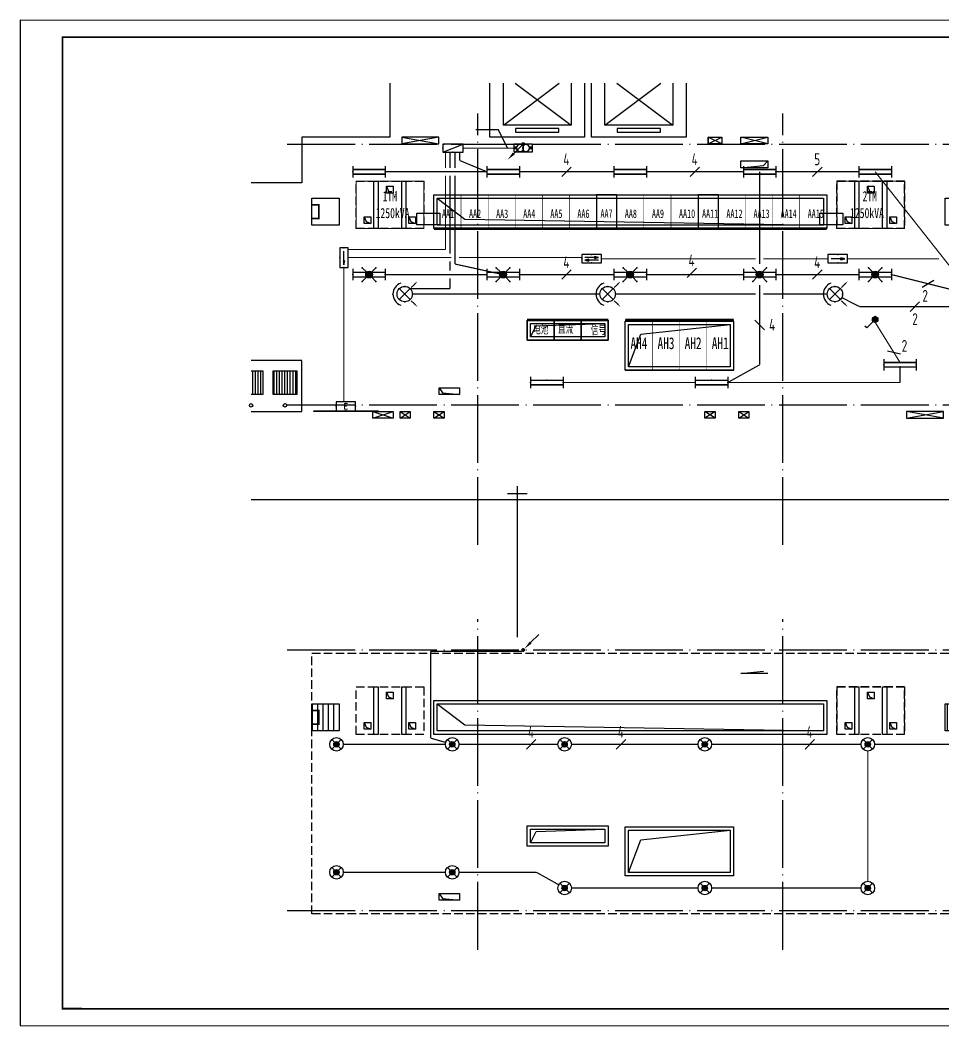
# Model space of a CAD drawing. Extents: x 115799 to 952918, y -190076 to 200966.
# Drawn here: x 433260 to 460537, y 124370 to 154078 of the extents above; entities that cross this region are included whole.
import ezdxf
from ezdxf.enums import TextEntityAlignment as Align

# ---------------------------------------------------------------- set-up
doc = ezdxf.new("R2010")
doc.units = 0
doc.header["$LTSCALE"] = 1000
doc.header["$MEASUREMENT"] = 0
for name, pattern in [('$0$DASH', [0.35, 0.25, -0.1]), ('DASH', [0.35, 0.25, -0.1]), ('DOTE', [2.42, 2, -0.2, 0.02, -0.2])]:
    doc.linetypes.add(name, pattern=pattern)
for name, color, linetype in [('$0$01-标注_符号', 200, 'Continuous'), ('$0$05-填充_天正', 26, 'Continuous'), ('$0$A-TECH_结构', 21, 'Continuous'), ('$1$05-填充_天正', 26, 'Continuous'), ('00-图签', 7, 'Continuous'), ('104-13#14# B1核心筒G$0$A-E_楼梯', 171, 'Continuous'), ('104-13#14# B1核心筒G$0$A-E_电梯', 171, 'Continuous'), ('A-SUR_看线', 231, 'Continuous'), ('A_AXIS-轴线', 1, 'DOTE'), ('CZX', 60, 'Continuous'), ('DIM-照明', 3, 'Continuous'), ('EQUIP-照明', 3, 'Continuous'), ('EQUIP-箱柜', 3, 'Continuous'), ('KANXIAN', 50, 'Continuous'), ('LWIRE', 4, 'Continuous'), ('TEL_TEXT', 7, 'Continuous'), ('WIRE-应急', 1, 'DASH'), ('WIRE-照明', 1, 'Continuous'), ('变配电室位置', 220, 'Continuous'), ('看线', 241, 'Continuous'), ('设备', 21, 'Continuous'), ('集水坑&', 6, 'Continuous')]:
    doc.layers.add(name, color=color, linetype=linetype)
doc.styles.add('_TCH_LABEL', font='COMPLEX', dxfattribs={"bigfont": 'GBCBIG'})
doc.styles.add('_TEL_DIM', font='SIMPLEX.shx', dxfattribs={"width": 0.8, "height": 3.5, "bigfont": 'jd.shx'})
doc.styles.add('MtXpl__GB2312', font='')
doc.styles.get("Standard").update_dxf_attribs({"font": 'gbenor.shx', "bigfont": 'gbcbig.shx'})
doc.styles.add('长仿宋', font='complex.shx', dxfattribs={"width": 0.7, "bigfont": 'jd.shx'})
doc.styles.get('MtXpl__GB2312').set_extended_font_data('@FangSong_GB2312')

# ---------------------------------------------------------------- blocks, each defined once
blk = doc.blocks.new('555')
at = {"layer": '集水坑&', "linetype": 'Continuous'}
h = blk.add_hatch(dxfattribs=at)
h.set_pattern_fill('ANSI31', color=256, scale=50, angle=224.9999)
h.set_pattern_definition([(269.9998894, (669118.845, -2870687.72), (79.375, -0.0001532), [])])
edge = h.paths.add_edge_path()
edge.add_line((374632, 143719), (374982, 143719))
edge.add_line((374982, 143719), (374982, 143019))
edge.add_line((374982, 143019), (374632, 143019))
h.paths.add_polyline_path([(375282, 143019), (375282, 143719), (375982, 143719), (375982, 143019)])
at = {"layer": '$0$01-标注_符号', "linetype": 'DASH'}
blk.add_lwpolyline([(396232, 152219), (396232, 149099)], dxfattribs=at)
at = {"layer": '$0$05-填充_天正'}
blk.add_lwpolyline([(378732, 152219), (378732, 150619), (376132, 150619), (376132, 149269), (374632, 149269)], dxfattribs=at)
at = {"layer": '$0$A-TECH_结构', "color": 8}
for p, q in [((395532, 150219), (395371, 150151)), ((389092, 149719), (389092, 149919)), ((389092, 149919), (389892, 149919)), ((389092, 149719), (389767, 149781)), ((389767, 149781), (389892, 149919)), ((389892, 149919), (389892, 149719)), ((389892, 149919), (389892, 149719)), ((389892, 149719), (389092, 149719)), ((395532, 145919), (395369, 145877)), ((380183, 143219), (380281, 143072)), ((380281, 143072), (380783, 143020))]:
    blk.add_line(p, q, dxfattribs=at)
for points in [[(395532, 150219), (395532, 149819), (395332, 149819), (395332, 150219), (395532, 150219)], [(395371, 150151), (395332, 149819)], [(378631, 149169), (378695, 149030), (378832, 148969)], [(392831, 149169), (392895, 149030), (393032, 148969)], [(380132, 148819), (380949, 148197), (391532, 148019)], [(395132, 148020), (395132, 148820), (395932, 148820), (395932, 148020), (395132, 148020)], [(377972, 148269), (378035, 148130), (378172, 148069)], [(379292, 148269), (379355, 148130), (379492, 148069)], [(392172, 148269), (392235, 148130), (392372, 148069)], [(393492, 148269), (393555, 148130), (393692, 148069)], [(395532, 145919), (395532, 145619), (395332, 145619), (395332, 145919), (395532, 145919)], [(395369, 145877), (395332, 145619)], [(382882, 144720), (383053, 145048), (385082, 145120)], [(385782, 143840), (386142, 144802), (388782, 145090)], [(380183, 143219), (380783, 143219), (380783, 143019), (380183, 143019), (380183, 143219)]]:
    blk.add_lwpolyline(points, dxfattribs=at)
for points in [[(378262, 149319), (378382, 149319), (378382, 147919), (378262, 147919)], [(378631, 149169), (378832, 149169), (378832, 148969), (378631, 148969)], [(379082, 149319), (379202, 149319), (379202, 147919), (379082, 147919)], [(392462, 149319), (392582, 149319), (392582, 147919), (392462, 147919)], [(392831, 149169), (393032, 149169), (393032, 148969), (392831, 148969)], [(393282, 149319), (393402, 149319), (393402, 147919), (393282, 147919)], [(380032, 148919), (391632, 148919), (391632, 147919), (380032, 147919)], [(380132, 148819), (391532, 148819), (391532, 148019), (380132, 148019)], [(377972, 148269), (378172, 148269), (378172, 148069), (377972, 148069)], [(379292, 148269), (379492, 148269), (379492, 148069), (379292, 148069)], [(392172, 148269), (392372, 148269), (392372, 148069), (392172, 148069)], [(393492, 148269), (393692, 148269), (393692, 148069), (393492, 148069)], [(382782, 145220), (385182, 145220), (385182, 144620), (382782, 144620)], [(382882, 145120), (385082, 145120), (385082, 144720), (382882, 144720)], [(385682, 145190), (388882, 145190), (388882, 143740), (385682, 143740)], [(385782, 145090), (388782, 145090), (388782, 143840), (385782, 143840)]]:
    blk.add_lwpolyline(points, close=True, dxfattribs=at)
at = {"layer": '$1$05-填充_天正', "color": 1, "linetype": 'Continuous', "ltscale": 1.5, "flags": 128}
blk.add_lwpolyline([(374632, 139919), (397176, 139919)], dxfattribs=at)
blk.add_line((385442, 150879), (385442, 150764))
at = {"color": 8, "linetype": 'Continuous', "const_width": 15}
for points in [[(380032, 147919), (380832, 147919), (380832, 148919), (380032, 148919)], [(380832, 147919), (381632, 147919), (381632, 148919), (380832, 148919)], [(381632, 147919), (382432, 147919), (382432, 148919), (381632, 148919)], [(382432, 147919), (383232, 147919), (383232, 148919), (382432, 148919)], [(383232, 147919), (384032, 147919), (384032, 148919), (383232, 148919)], [(384032, 147919), (384832, 147919), (384832, 148919), (384032, 148919)], [(384832, 147919), (385432, 147919), (385432, 148919), (384832, 148919)], [(384832, 147919), (385432, 147919), (385432, 148919), (384832, 148919)], [(385432, 147919), (386232, 147919), (386232, 148919), (385432, 148919)], [(386232, 147919), (387032, 147919), (387032, 148919), (386232, 148919)], [(387032, 147919), (387832, 147919), (387832, 148919), (387032, 148919)], [(387832, 147919), (388432, 147919), (388432, 148919), (387832, 148919)], [(387832, 147919), (388432, 147919), (388432, 148919), (387832, 148919)], [(388432, 147919), (389232, 147919), (389232, 148919), (388432, 148919)], [(389232, 147919), (390032, 147919), (390032, 148919), (389232, 148919)], [(390032, 147919), (390832, 147919), (390832, 148919), (390032, 148919)], [(390832, 147919), (391632, 147919), (391632, 148919), (390832, 148919)]]:
    blk.add_lwpolyline(points, close=True, dxfattribs=at)
at = {"layer": '104-13#14# B1核心筒G$0$A-E_楼梯'}
for p, q in [((396232, 146019), (396232, 149099)), ((396232, 148819), (397176, 148819))]:
    blk.add_line(p, q, dxfattribs=at)
at = {"layer": '104-13#14# B1核心筒G$0$A-E_电梯'}
for p, q in [((382082, 150979), (383733, 152219)), ((382429, 152219), (384082, 150979)), ((385082, 150979), (386733, 152219)), ((385429, 152219), (387082, 150979)), ((383722, 150879), (382442, 150879)), ((382442, 150879), (382442, 150764)), ((382442, 150764), (383722, 150764)), ((383722, 150764), (383722, 150879)), ((386722, 150879), (385442, 150879)), ((385442, 150764), (386722, 150764)), ((386722, 150764), (386722, 150879))]:
    blk.add_line(p, q, dxfattribs=at)
for points in [[(384482, 152219), (384482, 150619), (381682, 150619), (381682, 152219)], [(384082, 152219), (384082, 150979), (382082, 150979), (382082, 152219)], [(387482, 152219), (387482, 150619), (384682, 150619), (384682, 152219)], [(387082, 152219), (387082, 150979), (385082, 150979), (385082, 152219)]]:
    blk.add_lwpolyline(points, dxfattribs=at)
at = {"layer": 'A-SUR_看线', "color": 8}
for p, q in [((378232, 142519), (378832, 142319)), ((378232, 142319), (378832, 142519)), ((379032, 142519), (379332, 142319)), ((379032, 142319), (379332, 142519)), ((380032, 142319), (380332, 142519)), ((380032, 142519), (380332, 142319)), ((388332, 142319), (388032, 142519)), ((388332, 142519), (388032, 142319)), ((389032, 142320), (389332, 142519)), ((389032, 142519), (389332, 142319))]:
    blk.add_line(p, q, dxfattribs=at)
for points in [[(388532, 150419), (388132, 150419), (388132, 150619), (388532, 150619), (388532, 150419), (388132, 150619), (388132, 150419), (388532, 150619)], [(389092, 150419), (389092, 150619), (389892, 150619), (389892, 150419), (389092, 150419), (389892, 150619), (389892, 150419), (389092, 150619)], [(378232, 142519), (378832, 142519), (378832, 142319), (378232, 142319), (378232, 142519)], [(379032, 142519), (379332, 142519), (379332, 142319), (379032, 142319), (379032, 142519)], [(380032, 142519), (380332, 142519), (380332, 142319), (380032, 142319), (380032, 142519)], [(388032, 142519), (388332, 142519), (388332, 142319), (388032, 142319), (388032, 142519)], [(389032, 142519), (389332, 142519), (389332, 142319), (389032, 142319), (389032, 142519)]]:
    blk.add_lwpolyline(points, dxfattribs=at)
at = {"layer": 'A_AXIS-轴线', "color": 8}
for p, q in [((381332, 138582), (381332, 151320)), ((390332, 138582), (390332, 151320)), ((375703, 150416), (397732, 150416)), ((375703, 142716), (397732, 142716))]:
    blk.add_line(p, q, dxfattribs=at)
at = {"layer": 'CZX', "color": 8, "const_width": 75}
for points in [[(391632, 147919), (380032, 147919)], [(385182, 145220), (382782, 145220)], [(388882, 145220), (385682, 145220)]]:
    blk.add_lwpolyline(points, dxfattribs=at)
at = {"layer": 'CZX', "color": 8, "const_width": 15}
for points in [[(386482, 143720), (385682, 143720), (385682, 145220), (386482, 145220)], [(386482, 143720), (385682, 143720), (385682, 145220), (386482, 145220)], [(387282, 143720), (386482, 143720), (386482, 145220), (387282, 145220)], [(387282, 143720), (386482, 143720), (386482, 145220), (387282, 145220)], [(388082, 143720), (387282, 143720), (387282, 145220), (388082, 145220)], [(388082, 143720), (387282, 143720), (387282, 145220), (388082, 145220)], [(388882, 143720), (388082, 143720), (388082, 145220), (388882, 145220)], [(388882, 143720), (388082, 143720), (388082, 145220), (388882, 145220)]]:
    blk.add_lwpolyline(points, close=True, dxfattribs=at)
at = {"layer": 'KANXIAN'}
for points in [[(396032, 147969), (396032, 146069), (396012, 146069), (396012, 147969)], [(378382, 142519), (376482, 142519), (376482, 142539), (378382, 142539)]]:
    blk.add_lwpolyline(points, close=True, dxfattribs=at)
at = {"layer": '变配电室位置', "color": 8, "lineweight": 30, "ltscale": 0.5}
for points in [[(384832, 147919), (385432, 147919), (385432, 148919), (384832, 148919)], [(384832, 147919), (385432, 147919), (385432, 148919), (384832, 148919)], [(387832, 147919), (388432, 147919), (388432, 148919), (387832, 148919)], [(387832, 147919), (388432, 147919), (388432, 148919), (387832, 148919)], [(382782, 145220), (382782, 144620), (383582, 144620), (383582, 145220)], [(382782, 145220), (382782, 144620), (383582, 144620), (383582, 145220)], [(383582, 145220), (383582, 144620), (384382, 144620), (384382, 145220)], [(383582, 145220), (383582, 144620), (384382, 144620), (384382, 145220)], [(384382, 145220), (384382, 144620), (385182, 144620), (385182, 145220)], [(384382, 145220), (384382, 144620), (385182, 144620), (385182, 145220)]]:
    blk.add_lwpolyline(points, close=True, dxfattribs=at)
at = {"layer": '看线', "color": 8, "linetype": 'DASH'}
for p, q in [((377732, 147919), (377732, 149319)), ((377732, 149319), (379732, 149319)), ((379732, 149319), (379732, 147919)), ((379732, 149319), (379732, 147919)), ((393932, 149319), (391932, 149319)), ((391932, 149319), (391932, 147919)), ((391932, 147919), (391932, 149319)), ((391932, 149319), (393932, 149319)), ((393932, 147919), (393932, 149319)), ((393932, 149319), (393932, 147919)), ((379732, 147919), (377732, 147919)), ((393932, 147919), (391932, 147919))]:
    blk.add_line(p, q, dxfattribs=at)
at = {"layer": '看线', "color": 8}
for points in [[(379082, 150619), (379082, 150419), (380182, 150419), (380182, 150619), (379082, 150619), (380182, 150419), (380182, 150619), (379082, 150419)], [(395082, 142319), (395082, 142519), (393982, 142519), (393982, 142319), (395082, 142319), (393982, 142519), (393982, 142319), (395082, 142519)]]:
    blk.add_lwpolyline(points, dxfattribs=at)
at = {"layer": '看线', "color": 8, "const_width": 50}
for points in [[(376435, 148620), (376635, 148620), (376635, 148220), (376435, 148220)], [(395932, 148618), (395732, 148618), (395732, 148218), (395932, 148218)]]:
    blk.add_lwpolyline(points, dxfattribs=at)
at = {"layer": '看线', "color": 8}
for points in [[(376432, 148820), (377232, 148820), (377232, 148020), (376432, 148020)], [(380207, 148374), (380207, 148036), (379527, 148036), (379527, 148374)], [(392107, 148374), (392107, 148036), (391427, 148036), (391427, 148374)]]:
    blk.add_lwpolyline(points, close=True, dxfattribs=at)
at = {"layer": '设备', "color": 8, "ltscale": 1000, "const_width": 30}
for points in [[(379732, 147919), (377732, 147919), (377732, 149319), (379732, 149319)], [(391932, 147919), (393932, 147919), (393932, 149319), (391932, 149319)]]:
    blk.add_lwpolyline(points, close=True, dxfattribs=at)
at = {"layer": '集水坑&', "linetype": 'Continuous'}
for points in [[(374632, 142519), (376132, 142519), (376132, 144019), (374632, 144019)], [(374632, 143719), (374982, 143719), (374982, 143019), (374632, 143019)]]:
    blk.add_lwpolyline(points, dxfattribs=at)
blk.add_lwpolyline([(375282, 143019), (375282, 143719), (375982, 143719), (375982, 143019)], close=True, dxfattribs=at)
for centre in [(374632, 142699), (375632, 142699)]:
    blk.add_circle(centre, 50, dxfattribs=at)
at = {"color": 8, "width": 0.7}
for s, height, style, p in [('AA1', 250, 'MtXpl__GB2312', (380269, 148236)), ('AA2', 250, 'MtXpl__GB2312', (381069, 148236)), ('AA3', 250, 'MtXpl__GB2312', (381869, 148236)), ('AA4', 250, 'MtXpl__GB2312', (382669, 148236)), ('AA5', 250, 'MtXpl__GB2312', (383469, 148236)), ('AA6', 250, 'MtXpl__GB2312', (384269, 148236)), ('AA7', 250, 'MtXpl__GB2312', (384950, 148238)), ('AA8', 250, 'MtXpl__GB2312', (385669, 148236)), ('AA9', 250, 'MtXpl__GB2312', (386469, 148236)), ('AA10', 250, 'MtXpl__GB2312', (387269, 148236)), ('AA11', 250, 'MtXpl__GB2312', (387950, 148238)), ('AA12', 250, 'MtXpl__GB2312', (388669, 148236)), ('AA13', 250, 'MtXpl__GB2312', (389469, 148236)), ('AA14', 250, 'MtXpl__GB2312', (390269, 148236)), ('AA15', 250, 'MtXpl__GB2312', (391069, 148236)), ('电池', 250, '长仿宋', (382960, 144796)), ('直流', 250, '长仿宋', (383694, 144816)), ('信号', 250, '长仿宋', (384660, 144776)), ('AH4', 350, 'MtXpl__GB2312', (385837, 144360)), ('AH3', 350, 'MtXpl__GB2312', (386636, 144360)), ('AH2', 350, 'MtXpl__GB2312', (387436, 144360)), ('AH1', 350, 'MtXpl__GB2312', (388237, 144360))]:
    blk.add_text(s, height=height, dxfattribs=dict(at, style=style)).set_placement(p)
at = {"layer": '变配电室位置', "color": 8, "style": 'MtXpl__GB2312', "width": 0.7}
for s, p in [('1TM', (378516, 148726)), ('2TM', (392687, 148726)), ('1250kVA', (378310, 148229)), ('1250kVA', (392319, 148229))]:
    blk.add_text(s, height=300, dxfattribs=at).set_placement(p)
blk = doc.blocks.new('666')
at = {"layer": '集水坑&', "linetype": 'Continuous'}
h = blk.add_hatch(dxfattribs=at)
h.set_pattern_fill('ANSI31', color=256, scale=100, angle=44.9999)
h.set_pattern_definition([(89.9999, (269010.18, 69502.13), (-158.75, 0.00028), [])])
h.paths.add_polyline_path([(376432, 134149), (377232, 134149), (377232, 133349), (376432, 133349)])
h = blk.add_hatch(dxfattribs=at)
h.set_pattern_fill('ANSI31', color=256, scale=100, angle=44.9999)
h.set_pattern_definition([(89.9999, (287608.75, 69353.22), (-158.75, 0.00028), [])])
h.paths.add_polyline_path([(395132, 134149), (395930, 134150), (395932, 133349), (395132, 133349)])
at = {"layer": '$0$A-TECH_结构', "color": 8}
for p, q in [((395532, 135549), (395371, 135481)), ((389092, 135049), (389767, 135111)), ((389892, 135049), (389092, 135049)), ((395532, 131249), (395368, 131207)), ((380183, 128549), (380281, 128402)), ((380281, 128402), (380783, 128349))]:
    blk.add_line(p, q, dxfattribs=at)
for points in [[(395532, 135549), (395532, 135149), (395332, 135149), (395332, 135549), (395532, 135549)], [(395371, 135481), (395332, 135149)], [(378631, 134499), (378695, 134360), (378832, 134299)], [(392831, 134499), (392895, 134360), (393032, 134299)], [(380132, 134149), (380949, 133527), (391532, 133349)], [(395132, 133350), (395132, 134150), (395932, 134150), (395932, 133350), (395132, 133350)], [(377972, 133599), (378035, 133460), (378172, 133399)], [(379292, 133599), (379355, 133460), (379492, 133399)], [(392172, 133599), (392235, 133460), (392372, 133399)], [(393492, 133599), (393555, 133460), (393692, 133399)], [(395532, 131249), (395532, 130949), (395332, 130949), (395332, 131249), (395532, 131249)], [(395368, 131207), (395332, 130949)], [(382882, 130049), (383052, 130377), (385082, 130449)], [(385782, 129169), (386142, 130131), (388782, 130419)], [(380183, 128549), (380783, 128549), (380783, 128349), (380183, 128349), (380183, 128549)]]:
    blk.add_lwpolyline(points, dxfattribs=at)
for points in [[(378262, 134649), (378382, 134649), (378382, 133249), (378262, 133249)], [(379082, 134649), (379202, 134649), (379202, 133249), (379082, 133249)], [(392462, 134649), (392582, 134649), (392582, 133249), (392462, 133249)], [(393282, 134649), (393402, 134649), (393402, 133249), (393282, 133249)], [(378631, 134499), (378832, 134499), (378832, 134299), (378631, 134299)], [(392831, 134499), (393032, 134499), (393032, 134299), (392831, 134299)], [(380032, 134249), (391632, 134249), (391632, 133249), (380032, 133249)], [(380132, 134149), (391532, 134149), (391532, 133349), (380132, 133349)], [(377972, 133599), (378172, 133599), (378172, 133399), (377972, 133399)], [(379292, 133599), (379492, 133599), (379492, 133399), (379292, 133399)], [(392172, 133599), (392372, 133599), (392372, 133399), (392172, 133399)], [(393492, 133599), (393692, 133599), (393692, 133399), (393492, 133399)], [(382782, 130549), (385182, 130549), (385182, 129949), (382782, 129949)], [(382882, 130449), (385082, 130449), (385082, 130049), (382882, 130049)], [(385682, 130519), (388882, 130519), (388882, 129069), (385682, 129069)], [(385782, 130419), (388782, 130419), (388782, 129169), (385782, 129169)]]:
    blk.add_lwpolyline(points, close=True, dxfattribs=at)
at = {"linetype": '$0$DASH'}
blk.add_lwpolyline([(395932, 127945), (376432, 127945), (376432, 135645), (395932, 135645)], close=True, dxfattribs=at)
at = {"layer": 'A_AXIS-轴线', "color": 8}
for p, q in [((381332, 126888), (381332, 136649)), ((390332, 126888), (390332, 136649)), ((375703, 135745), (397341, 135745)), ((375703, 128045), (397341, 128045))]:
    blk.add_line(p, q, dxfattribs=at)
at = {"layer": '看线', "color": 8, "linetype": 'DASH'}
for p, q in [((377732, 133249), (377732, 134649)), ((377732, 134649), (379732, 134649)), ((379732, 134649), (379732, 133249)), ((379732, 134649), (379732, 133249)), ((393932, 134649), (391932, 134649)), ((391932, 134649), (391932, 133249)), ((391932, 133249), (391932, 134649)), ((391932, 134649), (393932, 134649)), ((393932, 133249), (393932, 134649)), ((393932, 134649), (393932, 133249)), ((379732, 133249), (377732, 133249)), ((393932, 133249), (391932, 133249))]:
    blk.add_line(p, q, dxfattribs=at)
at = {"layer": '看线', "color": 8}
blk.add_lwpolyline([(376432, 134150), (377232, 134150), (377232, 133350), (376432, 133350)], close=True, dxfattribs=at)
at = {"layer": '看线', "color": 8, "const_width": 50}
for points in [[(376435, 133950), (376635, 133949), (376635, 133549), (376435, 133550)], [(395932, 133948), (395732, 133948), (395731, 133548), (395931, 133548)]]:
    blk.add_lwpolyline(points, dxfattribs=at)
at = {"layer": '集水坑&', "linetype": 'Continuous'}
blk.add_lwpolyline([(376432, 134149), (377232, 134149), (377232, 133349), (376432, 133349)], close=True, dxfattribs=at)
blk.add_lwpolyline([(395132, 133349), (395132, 134149), (395932, 134149), (395932, 133349), (395132, 133349)], dxfattribs=at)
blk = doc.blocks.new('$equip$00001160')
for p, q in [((-1.2, 0.417), (-1.2, -0.417)), ((-1.2, 0.167), (1.2, 0.167)), ((1.2, 0.417), (1.2, -0.417)), ((-1.2, -0.167), (1.2, -0.167))]:
    blk.add_line(p, q)
at = {"const_width": 0.1}
for points in [[(-1.2, 0.167), (1.2, 0.167)], [(-1.2, -0.167), (1.2, -0.167)]]:
    blk.add_lwpolyline(points, dxfattribs=at)
at = {"layer": 'EQUIP-照明'}
for p in [(-1.2, 0), (0, 0.167), (1.2, 0), (0, -0.167)]:
    blk.add_point(p, dxfattribs=at)
at = {"layer": 'EQUIP-照明', "flags": 9}
blk.add_attdef('A', (0, 0), '', height=0.00002, dxfattribs=at)
blk = doc.blocks.new('$equip$00002603')
blk.add_hatch(color=256).paths.add_polyline_path([(0.25, 0.5, 1), (-0.25, 0.5, 1)])
for p, q in [((-0.5, 1), (-0.177, 0.677)), ((0.5, 1), (0.177, 0.677)), ((-0.177, 0.323), (-0.5, 0)), ((0.177, 0.323), (0.5, 0))]:
    blk.add_line(p, q)
blk.add_circle((0, 0.5), 0.25)
for p in [(-0.5, 1), (0.5, 1), (-0.5, 0), (0.5, 0)]:
    blk.add_point(p)
at = {"color": 7, "style": '_TEL_DIM', "flags": 1}
blk.add_attdef('A', text='', height=0.000025, dxfattribs=at).set_placement((0, 0), align=Align.MIDDLE_CENTER)
blk = doc.blocks.new('$equip$00001962')
for p, q in [((0.147, 0.356), (0.625, 0.833)), ((0.625, 0.833), (0.766, 0.692))]:
    blk.add_line(p, q)
blk.add_circle((0, 0.208), 0.208)
for p in [(-0.208, 0.208), (0, 0.417), (0, 0), (0.208, 0.208)]:
    blk.add_point(p)
for points in [[(-0.18, 0.313), (0.18, 0.313), (-0.208, 0.208), (0.208, 0.208)], [(-0.18, 0.104), (0.18, 0.104), (-0.208, 0.208), (0.208, 0.208)], [(-0.104, 0.389), (0.104, 0.389), (-0.18, 0.313), (0.18, 0.313)], [(-0.104, 0.028), (0.104, 0.028), (-0.18, 0.104), (0.18, 0.104)], [(0, 0.417), (0, 0.417), (-0.104, 0.389), (0.104, 0.389)], [(0, 0), (0, 0), (-0.104, 0.028), (0.104, 0.028)]]:
    blk.add_solid(points)
at = {"layer": 'TEL_TEXT', "style": '_TEL_DIM', "flags": 1}
blk.add_attdef('A', text='', height=0.00002, dxfattribs=at).set_placement((0, 0), align=Align.MIDDLE_CENTER)
blk = doc.blocks.new('$equip$00001416')
for p, q in [((0.75, 0.6), (-0.75, 0.6)), ((-0.75, 0), (0.75, 0.6)), ((-0.75, 0.6), (-0.75, 0)), ((-0.75, 0), (0.75, 0)), ((0.75, 0), (0.75, 0.6))]:
    blk.add_line(p, q)
for p in [(-0.75, 0.3), (0, 0.6), (0, 0), (0.75, 0.3)]:
    blk.add_point(p)
at = {"style": '_TCH_LABEL', "flags": 9}
blk.add_attdef('A', (0, 0), '', height=0.00002, dxfattribs=at)
blk = doc.blocks.new('$equip$00002534')
for p, q in [((-0.72, 0.66), (-0.72, 0)), ((0.72, 0.66), (-0.72, 0.66)), ((-0.72, 0), (0.72, 0)), ((0.72, 0), (0.72, 0.66))]:
    blk.add_line(p, q)
at = {"const_width": 0.04}
blk.add_lwpolyline([(-0.72, 0.66), (-0.72, 0), (0.72, 0), (0.72, 0.66), (-0.72, 0.66), (-0.72, 0)], dxfattribs=at)
for p in [(-0.72, 0.33), (0, 0.66), (0, 0), (0.72, 0.33)]:
    blk.add_point(p)
at = {"color": 7, "style": '_TEL_DIM'}
blk.add_attdef('$TEXT$', text='', height=0.4, dxfattribs=at).set_placement((0, 0.33), align=Align.MIDDLE_CENTER)
at = {"color": 7, "style": '_TEL_DIM', "flags": 1}
blk.add_attdef('A', text='', height=0.00002, dxfattribs=at).set_placement((0, 0), align=Align.MIDDLE_CENTER)
blk = doc.blocks.new('$equip$00002541')
blk.add_hatch(color=256).paths.add_polyline_path([(-0.24, 0.372), (-0.528, 0.3), (-0.24, 0.228)])
for p, q in [((-0.72, 0.6), (-0.72, 0)), ((0.72, 0.6), (-0.72, 0.6)), ((-0.72, 0), (0.72, 0)), ((-0.24, 0.372), (-0.528, 0.3)), ((-0.528, 0.3), (-0.24, 0.228)), ((-0.24, 0.372), (-0.24, 0.228)), ((0.72, 0), (0.72, 0.6))]:
    blk.add_line(p, q)
at = {"color": 7}
blk.add_line((-0.48, 0.3), (0.48, 0.3), dxfattribs=at)
at = {"const_width": 0.04}
blk.add_lwpolyline([(-0.72, 0.6), (-0.72, 0), (0.72, 0), (0.72, 0.6), (-0.72, 0.6), (-0.72, 0)], dxfattribs=at)
for p in [(-0.72, 0.3), (0, 0.6), (0, 0), (0.72, 0.3)]:
    blk.add_point(p)
at = {"color": 7, "style": '_TEL_DIM', "flags": 1}
blk.add_attdef('A', text='', height=0.00002, dxfattribs=at).set_placement((0, 0), align=Align.MIDDLE_CENTER)
blk = doc.blocks.new('$equip$00002542')
h = blk.add_hatch(color=256)
h.paths.add_polyline_path([(-0.215, 0.29), (-0.503, 0.218), (-0.215, 0.218)])
h.paths.add_polyline_path([(-0.215, 0.218), (-0.503, 0.218), (-0.215, 0.146)])
h.paths.add_polyline_path([(0.215, 0.472), (0.215, 0.328), (0.503, 0.4)])
for p, q in [((-0.72, 0.6), (-0.72, 0)), ((0.72, 0.6), (-0.72, 0.6)), ((-0.72, 0), (0.72, 0)), ((-0.215, 0.29), (-0.503, 0.218)), ((-0.503, 0.218), (-0.215, 0.146)), ((-0.215, 0.146), (-0.215, 0.29)), ((0.215, 0.472), (0.215, 0.328)), ((0.503, 0.4), (0.215, 0.472)), ((0.215, 0.328), (0.503, 0.4)), ((0.72, 0), (0.72, 0.6))]:
    blk.add_line(p, q)
at = {"color": 7}
for p, q in [((-0.505, 0.4), (0.455, 0.4)), ((-0.503, 0.218), (0.505, 0.218))]:
    blk.add_line(p, q, dxfattribs=at)
at = {"const_width": 0.04}
blk.add_lwpolyline([(-0.72, 0.6), (-0.72, 0), (0.72, 0), (0.72, 0.6), (-0.72, 0.6), (-0.72, 0)], dxfattribs=at)
for p in [(-0.72, 0.3), (0, 0.6), (0, 0), (0.72, 0.3)]:
    blk.add_point(p)
at = {"color": 7, "style": '_TEL_DIM', "flags": 1}
blk.add_attdef('A', text='', height=0.00002, dxfattribs=at).set_placement((0, 0), align=Align.MIDDLE_CENTER)
blk = doc.blocks.new('$equip$00001201')
for p, q in [((-0.247, 0.247), (0.247, -0.247)), ((0.247, 0.247), (-0.247, -0.247)), ((0.441, 0.441), (0.3, 0.3)), ((0.441, -0.441), (0.3, -0.3))]:
    blk.add_line(p, q)
blk.add_circle((0, 0), 0.35)
blk.add_arc((0, 0), 0.532, 109.9831, 250.0169)
for p in [(-0.532, 0), (0, 0.35), (0.35, 0), (0, -0.35)]:
    blk.add_point(p)
for points in [[(0.418, 0.465), (0.465, 0.418), (0.583, 0.583)], [(0.418, -0.465), (0.465, -0.418), (0.583, -0.583)]]:
    blk.add_solid(points)
at = {"flags": 9}
blk.add_attdef('A', (0, 0), '', height=0.00002, dxfattribs=at)
blk = doc.blocks.new('$TelecSys$00000095')
blk.add_line((0.4, 0.4), (-0.4, -0.4))
at = {"width": 0.8}
blk.add_attdef('N', text='', height=1, dxfattribs=at).set_placement((-0.017, 1.056), align=Align.MIDDLE)
blk = doc.blocks.new('A$C34FC1CB0')
at = {"lineweight": 60}
for p, q in [((113, 146), (0, 146)), ((587, 146), (687, 146))]:
    blk.add_line(p, q, dxfattribs=at)
blk.add_lwpolyline([(687, 289), (687, 0), (0, 0), (0, 289)], close=True)
at = {"color": 7}
for centre in [(243, 146), (457, 146)]:
    blk.add_circle(centre, 130, dxfattribs=at)
blk = doc.blocks.new('$TelecSys$00000078')
for p, q in [((1.15, 1.15), (0.55, 0.55)), ((0.104, 0.104), (0.104, 0.104)), ((-0.104, -0.104), (-0.104, -0.104))]:
    blk.add_line(p, q)
at = {"const_width": 0.142}
blk.add_lwpolyline([(-0.071, 0, 1), (0.071, 0, 1)], format="xyb", close=True, dxfattribs=at)
blk.add_solid([(0.62, 0.48), (0.48, 0.62), (0.1, 0.1)])
at = {"width": 0.8, "flags": 9}
blk.add_attdef('A', (0, 0), '', height=0.00002, dxfattribs=at)
blk = doc.blocks.new('$TelecSys$00000080')
for p, q in [((-0.7, -0.7), (0, 0)), ((0.104, 0.104), (0.104, 0.104)), ((-0.104, -0.104), (-0.104, -0.104))]:
    blk.add_line(p, q)
at = {"const_width": 0.142}
blk.add_lwpolyline([(0.071, 0, 1), (-0.071, 0, 1)], format="xyb", close=True, dxfattribs=at)
blk.add_solid([(-0.63, -0.77), (-0.77, -0.63), (-1.15, -1.15)])
at = {"width": 0.8, "flags": 9}
blk.add_attdef('A', (0, 0), '', height=0.00002, rotation=180, dxfattribs=at)
blk = doc.blocks.new('$equip$00001149')
for p, q in [((-0.354, 0.354), (0.354, -0.354)), ((0.354, 0.354), (-0.354, -0.354))]:
    blk.add_line(p, q)
for radius in [0.5, 0.2]:
    blk.add_circle((0, 0), radius)
for points in [[(-0.173, 0.1), (0.173, 0.1), (-0.2, 0), (0.2, 0)], [(-0.173, -0.1), (0.173, -0.1), (-0.2, 0), (0.2, 0)], [(-0.1, 0.173), (0.1, 0.173), (-0.173, 0.1), (0.173, 0.1)], [(0, 0.2), (0, 0.2), (-0.1, 0.173), (0.1, 0.173)], [(-0.1, -0.173), (0.1, -0.173), (-0.173, -0.1), (0.173, -0.1)], [(0, -0.2), (0, -0.2), (-0.1, -0.173), (0.1, -0.173)]]:
    blk.add_solid(points)
at = {"flags": 9}
blk.add_attdef('A', (0, 0), '', height=0.00002, dxfattribs=at)

msp = doc.modelspace()

# ---------------------------------------------------------------- linework, layer by layer
at = {"layer": '00-图签'}
msp.add_lwpolyline([(475310.5, 124369.9), (475310.5, 154069.9), (433260.5, 154078.2), (433260.5, 124378.2)], close=True, dxfattribs=at)
at = {"layer": '00-图签', "const_width": 50}
msp.add_lwpolyline([(474810.5, 124869.9), (474810.5, 153569.9), (434510.5, 153578.2), (434510.5, 124878.2)], close=True, dxfattribs=at)
at = {"layer": 'DIM-照明'}
for points in [[(447382, 150835), (446716.3, 150835)], [(447654.5, 150296), (447382, 150835)]]:
    msp.add_lwpolyline(points, dxfattribs=at)
at = {"layer": 'WIRE-应急', "linetype": 'DASH', "const_width": 30}
for points in [[(445824.5, 150176), (445824.5, 149711.5)], [(445824.5, 149486.5), (445824.5, 147303)], [(445824.5, 147303), (442943.5, 147303)], [(442943.5, 147063), (445991, 147063)], [(446216, 147063), (449848.5, 147063)], [(442823.5, 146775), (442823.5, 142803)], [(450424.5, 147031), (454984.5, 147031)], [(455209.5, 147031), (457113.5, 147031)], [(457689.5, 147031), (460393.9, 147031)]]:
    msp.add_lwpolyline(points, dxfattribs=at)
at = {"layer": 'WIRE-照明', "linetype": 'Continuous', "const_width": 35}
for points in [[(445953.5, 150176), (445953.5, 149711.5)], [(446103.5, 150176), (446103.5, 149711.5)], [(446241, 150176), (446241, 149931.5)], [(446340.5, 150296), (447840.6, 150296)], [(446241, 149931.5), (447041.5, 149599)], [(444044.4, 149599), (447041.5, 149599)], [(445953.5, 149486.5), (445953.5, 147175.5)], [(446103.5, 149486.5), (446103.5, 146872.5)], [(448001.5, 149599), (450791.5, 149599)], [(451751.5, 149599), (454617, 149599)], [(455097, 149599), (455097, 146874.5)], [(455577, 149599), (458028, 149599)], [(461174, 146225.3), (458508, 149599)], [(445953.5, 146950.5), (445953.5, 146674)], [(446103.5, 146872.5), (447521.5, 146561.5)], [(444044.4, 146561.5), (447041.5, 146561.5)], [(445953.5, 146449), (445953.5, 146146.3)], [(448001.5, 146561.5), (450791.5, 146561.5)], [(451751.5, 146561.5), (454617, 146561.5)], [(455577, 146561.5), (458028, 146561.5)], [(461145.7, 146023.5), (458988, 146561.5)], [(455097, 146249.5), (455097, 143897)], [(444777.2, 146146.3), (445953.5, 146146.3)], [(444843.8, 145985.6), (450383.4, 145985.6)], [(450838, 145985.6), (454984.5, 145985.6)], [(455209.5, 145985.6), (457092.9, 145985.6)], [(458047, 145615), (457522.7, 145882.4)], [(461312.3, 145615), (458047, 145615)], [(458508, 145152.5), (459242.5, 143965.7)], [(454154, 143373), (455097, 143897)], [(459242.5, 143832.4), (459242.5, 143373)], [(449295.5, 143373), (453194, 143373)], [(454154, 143373), (459242.5, 143373)], [(447943, 140319.2), (447943, 135842.7)], [(448240.3, 140088), (447645.7, 140088)], [(448073.8, 135431.3), (445380.5, 135431.3)], [(445380.5, 135431.3), (445380.5, 132870)], [(445380.5, 132870), (445827.2, 132742.1)], [(442801.5, 132687), (445819.5, 132687)], [(446219.5, 132687), (449138.5, 132687)], [(449538.5, 132687), (453278, 132687)], [(453678, 132687), (458091.5, 132687)], [(458291.5, 132487), (458291.5, 128640.5)], [(458491.5, 132687), (460958.5, 132687)], [(442801.5, 128908), (445819.5, 128908)], [(446219.5, 128908), (448503, 128908)], [(448503, 128908), (449164, 128538.2)], [(449538.5, 128440.5), (453278, 128440.5)], [(453678, 128440.5), (458091.5, 128440.5)]]:
    msp.add_lwpolyline(points, dxfattribs=at)

# ---------------------------------------------------------------- block references
for name, p in [('555', (65447, 0)), ('666', (65447, -268))]:
    msp.add_blockref(name, p)
at = {"layer": 'DIM-照明'}
ref = msp.add_blockref('$TelecSys$00000095', (449396.5, 149599), dxfattribs=dict(at, xscale=350, yscale=350, zscale=350))
ref.add_attrib('N', '4', dxfattribs={"layer": '0', "color": 7, "height": 350, "width": 0.8}).set_placement((449390.4, 149968.4), align=Align.MIDDLE)
ref = msp.add_blockref('$TelecSys$00000095', (453184.3, 149599), dxfattribs=dict(at, xscale=350, yscale=350, zscale=350))
ref.add_attrib('N', '4', dxfattribs={"layer": '0', "color": 7, "height": 350, "width": 0.8}).set_placement((453178.2, 149968.4), align=Align.MIDDLE)
ref = msp.add_blockref('$TelecSys$00000095', (456802.5, 149599), dxfattribs=dict(at, xscale=350, yscale=350, zscale=350))
ref.add_attrib('N', '5', dxfattribs={"layer": '0', "color": 7, "height": 350, "width": 0.8}).set_placement((456796.4, 149968.4), align=Align.MIDDLE)
ref = msp.add_blockref('$TelecSys$00000095', (449396.5, 146561.5), dxfattribs=dict(at, xscale=350, yscale=350, zscale=350))
ref.add_attrib('N', '4', dxfattribs={"layer": '0', "color": 7, "height": 350, "width": 0.8}).set_placement((449390.4, 146930.9), align=Align.MIDDLE)
ref = msp.add_blockref('$TelecSys$00000095', (453093.5, 146612.4), dxfattribs=dict(at, xscale=350, yscale=350, zscale=350))
ref.add_attrib('N', '4', dxfattribs={"layer": '0', "color": 7, "height": 350, "width": 0.8}).set_placement((453087.4, 146981.9), align=Align.MIDDLE)
ref = msp.add_blockref('$TelecSys$00000095', (456802.5, 146561.5), dxfattribs=dict(at, xscale=350, yscale=350, zscale=350))
ref.add_attrib('N', '4', dxfattribs={"layer": '0', "color": 7, "height": 350, "width": 0.8}).set_placement((456796.4, 146930.9), align=Align.MIDDLE)
ref = msp.add_blockref('$TelecSys$00000095', (460066.8, 146292.5), dxfattribs=dict(at, xscale=350, yscale=350, zscale=350, rotation=165.999202527567))
ref.add_attrib('N', '2', dxfattribs={"layer": '0', "color": 7, "height": 350, "width": 0.8}).set_placement((459983.4, 145932.6), align=Align.MIDDLE)
ref = msp.add_blockref('$TelecSys$00000095', (459679.7, 145615), dxfattribs=dict(at, xscale=350, yscale=350, zscale=350, rotation=180))
ref.add_attrib('N', '2', dxfattribs={"layer": '0', "color": 7, "height": 350, "width": 0.8}).set_placement((459685.8, 145245.6), align=Align.MIDDLE)
ref = msp.add_blockref('$TelecSys$00000095', (455097, 145073.3), dxfattribs=dict(at, xscale=350, yscale=350, zscale=350, rotation=269.9999999999972))
ref.add_attrib('N', '4', dxfattribs={"layer": '0', "color": 7, "height": 350, "width": 0.8}).set_placement((455466.4, 145079.4), align=Align.MIDDLE)
ref = msp.add_blockref('$TelecSys$00000095', (459063.2, 144255.5), dxfattribs=dict(at, xscale=350, yscale=350, zscale=350, rotation=301.7543948953058))
ref.add_attrib('N', '2', dxfattribs={"layer": '0', "color": 7, "height": 350, "width": 0.8}).set_placement((459374.1, 144455.1), align=Align.MIDDLE)
ref = msp.add_blockref('$TelecSys$00000095', (448353, 132687), dxfattribs=dict(at, xscale=350, yscale=350, zscale=350))
ref.add_attrib('N', '4', dxfattribs={"layer": '0', "color": 7, "height": 350, "width": 0.8}).set_placement((448346.9, 133056.4), align=Align.MIDDLE)
ref = msp.add_blockref('$TelecSys$00000095', (451004, 132687), dxfattribs=dict(at, xscale=350, yscale=350, zscale=350))
ref.add_attrib('N', '4', dxfattribs={"layer": '0', "color": 7, "height": 350, "width": 0.8}).set_placement((450997.9, 133056.4), align=Align.MIDDLE)
ref = msp.add_blockref('$TelecSys$00000095', (456580.5, 132687), dxfattribs=dict(at, xscale=350, yscale=350, zscale=350))
ref.add_attrib('N', '4', dxfattribs={"layer": '0', "color": 7, "height": 350, "width": 0.8}).set_placement((456574.4, 133056.4), align=Align.MIDDLE)
at = {"layer": 'EQUIP-照明'}
for name, p, xscale, yscale, zscale in [('$equip$00001160', (443564.4, 149599), 400, 400, 400), ('$equip$00001160', (447521.5, 149599), 400, 400, 400), ('$equip$00001160', (451271.5, 149599), 400, 400, 400), ('$equip$00001160', (455097, 149599), 400, 400, 400), ('$equip$00001160', (458508, 149599), 400, 400, 400), ('$equip$00002603', (443564.4, 146362.1), 400, 400, 400), ('$equip$00002603', (447521.5, 146362), 400, 400, 400), ('$equip$00002603', (451271.5, 146362), 400, 400, 400), ('$equip$00002603', (455097, 146362), 400, 400, 400), ('$equip$00002603', (458508, 146362), 400, 400, 400), ('$equip$00001160', (443564.4, 146561.5), 400, 400, 400), ('$equip$00001160', (447521.5, 146561.5), 400, 400, 400), ('$equip$00001160', (451271.5, 146561.5), 400, 400, 400), ('$equip$00001160', (455097, 146561.5), 400, 400, 400), ('$equip$00001160', (458508, 146561.5), 400, 400, 400), ('$equip$00001201', (444616.5, 145985.6), 649.9999999999999, 649.9999999999999, 649.9999999999999), ('$equip$00001201', (450610.7, 145985.6), 649.9999999999999, 649.9999999999999, 649.9999999999999), ('$equip$00001201', (457320.2, 145985.6), 649.9999999999999, 649.9999999999999, 649.9999999999999), ('$equip$00001160', (459242.5, 143899.1), 400, 400, 400), ('$equip$00001160', (448815.5, 143373), 400, 400, 400), ('$equip$00001160', (453674, 143373), 400, 400, 400), ('$equip$00001149', (442601.5, 132687), 400, 400, 400), ('$equip$00001149', (446019.5, 132687), 400, 400, 400), ('$equip$00001149', (449338.5, 132687), 400, 400, 400), ('$equip$00001149', (453478, 132687), 400, 400, 400), ('$equip$00001149', (458291.5, 132687), 400, 400, 400), ('$equip$00001149', (442601.5, 128908), 400, 400, 400), ('$equip$00001149', (446019.5, 128908), 400, 400, 400), ('$equip$00001149', (449338.5, 128440.5), 400, 400, 400), ('$equip$00001149', (453478, 128440.5), 400, 400, 400), ('$equip$00001149', (458291.5, 128440.5), 400, 400, 400)]:
    msp.add_blockref(name, p, dxfattribs=dict(at, xscale=xscale, yscale=yscale, zscale=zscale))
at = {"layer": 'EQUIP-照明', "xscale": 400, "yscale": 400, "zscale": 400}
for name, p, rotation in [('$equip$00002541', (442943.5, 147063), 90), ('$equip$00002542', (450136.5, 147151), 180), ('$equip$00002541', (457401.5, 147151), 180), ('$equip$00001962', (458508, 145319.2), 180)]:
    msp.add_blockref(name, p, dxfattribs=dict(at, rotation=rotation))
msp.add_blockref('$equip$00002534', (442878.9, 142539), dxfattribs=at).add_auto_attribs({'$TEXT$': 'E'})
at = {"layer": 'EQUIP-箱柜', "xscale": 400, "yscale": 400, "zscale": 400}
msp.add_blockref('$equip$00001416', (446040.5, 150176), dxfattribs=at)
at = {"layer": 'LWIRE', "xscale": 400, "yscale": 400, "zscale": 400}
for name, p in [('$TelecSys$00000080', (448115.5, 150416)), ('$TelecSys$00000078', (448115.5, 135473))]:
    msp.add_blockref(name, p, dxfattribs=at)
at = {"layer": 'TEL_TEXT', "xscale": -0.8, "yscale": 0.8, "zscale": 0.8}
msp.add_blockref('A$C34FC1CB0', (448390.4, 150184.8), dxfattribs=at)

doc.saveas('drawing.dxf')
